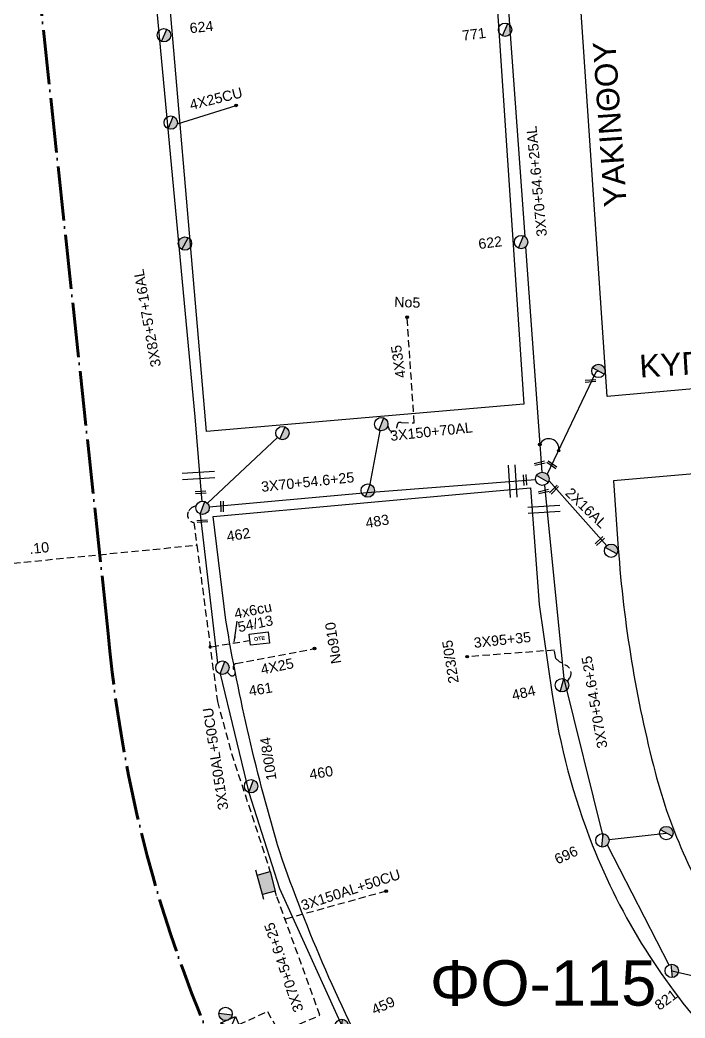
# Model space of a CAD drawing. Header units: millimetres. Extents: x 2999 to 5218, y 1863 to 2903.
# Drawn here: x 3210.6 to 3327.9, y 2039.3 to 2215.3 of the extents above; entities that cross this region are included whole.
import ezdxf

# ---------------------------------------------------------------- set-up
doc = ezdxf.new("R2010")
doc.units = ezdxf.units.MM
doc.header["$LTSCALE"] = 0.5
doc.linetypes.add('ACAD_ISO04W100', pattern=[30, 24, -3, 0, -3])
doc.linetypes.add('DASHED', pattern=[19.05, 12.7, -6.35])
for name, color, linetype in [('Link Box 4 Διευθύνσεων', 7, 'Continuous'), ('Pillar OTE', 7, 'Continuous'), ('Άγνωστα', 7, 'Continuous'), ('Γυμνά εναέρια ΧΤ (1Φ)   2x16AL', 7, 'Continuous'), ('Επιγραφές - Σχήματα', 7, 'Continuous'), ('Καλώδια ΧΤ   3x150+70AL', 7, 'DASHED'), ('Καλώδια ΧΤ   3x150AL+50CU', 7, 'DASHED'), ('Καλώδια ΧΤ   4x25CU', 7, 'DASHED'), ('Καλώδια ΧΤ   4x6CU', 7, 'DASHED'), ('Μηχανική τομή', 7, 'Continuous'), ('Στύλος Ξύλινος', 7, 'Continuous'), ('Στύλος Ξύλινος @ 1', 7, 'Continuous'), ('Στύλος ΦΜ', 7, 'Continuous'), ('Στύλος ΦΜ @ 1', 7, 'Continuous'), ('Συνδέσεις', 7, 'Continuous'), ('Συνεστραμμένα ΧΤ   3x70+54.6+25 AL', 7, 'SYN_LINE'), ('Τομή', 7, 'Continuous'), ('Υποσταθμός εναέριος 2 στύλων', 7, 'Continuous'), ('Υποσταθμός πόλεως', 7, 'Continuous'), ('Υπόβαθρο ΔΕΗ', 7, 'Continuous'), ('Υπόγεια Καλώδια Δικτύου ΧΤ   .10', 7, 'DASHED'), ('Υπόγεια καλώδια Παροχών ΧΤ   4x25', 7, 'DASHED')]:
    doc.layers.add(name, color=color, linetype=linetype)
doc.styles.add('arial', font='ARIAL.TTF')
doc.styles.get("Standard").update_dxf_attribs({"font": 'ARIAL.TTF'})
doc.linetypes.add('SYN_LINE', pattern='A,0.5,-0.0001,["/\\/\\/\\/",Standard,S=0.1,R=0,X=0,Y=-0.05],-0.25', length=0.7501)
doc.dimstyles.new('ISO-25', dxfattribs={"dimtxt": 2.5, "dimasz": 2.5, "dimexe": 1.25, "dimexo": 0.625, "dimtad": 1, "dimtxsty": 'Standard', "dimcen": 2.5, "dimadec": 0, "dimazin": 0, "dimtfac": 1, "dimtmove": 0, "dimatfit": 3, "dimfxl": 1, "dimarcsym": 0})

# ---------------------------------------------------------------- blocks, each defined once
blk = doc.blocks.new('ΜΗΧΑΝΙΚΗ ΤΟΜΗ')
at = {"layer": 'Μηχανική τομή', "ltscale": 40}
for p, q in [((-1.89, 0.78), (1.89, 0.78)), ((1.89, 0), (-1.89, 0))]:
    blk.add_line(p, q, dxfattribs=at)
blk = doc.blocks.new('ΤΟΜΗ')
at = {"layer": 'Τομή', "ltscale": 40}
for p, q in [((-5.68, 0), (5.68, 0)), ((5.68, -2.33), (-5.68, -2.33))]:
    blk.add_line(p, q, dxfattribs=at)
blk = doc.blocks.new('ΥΠΑΡΧΩΝ ΤΣΙΜΕΝΤΕΝΙΟΣ ΣΤΥΛΟΣ')
at = {"layer": 'Στύλος ΦΜ'}
blk.add_hatch(color=7, dxfattribs=at).paths.add_polyline_path([(-1.29, -2.28, 0.574793), (2.62, 0, 0.268822), (1.3, 2.27)])
at = {"layer": 'Στύλος ΦΜ', "color": 7}
blk.add_line((-1.29, -2.28), (1.3, 2.27), dxfattribs=at)
blk.add_circle((0, 0), 2.62, dxfattribs=at)
at = {"layer": 'Στύλος ΦΜ', "flags": 4}
for tag, p in [('ΑΡΙΘΜΟΣ', (-4.68, 8.05)), ('ΤΥΠΟΣ', (-4.91, 3.03))]:
    blk.add_attdef(tag, p, '', height=4, dxfattribs=at)
blk = doc.blocks.new('ΥΠΟΣΤΑΘΜΟΣ ΕΝΑΕΡΙΟΣ ΕΠΙ 2 ΣΤΥΛΩΝ')
at = {"layer": 'Υποσταθμός εναέριος 2 στύλων', "linetype": 'Continuous'}
for points in [[(-11.97, -2.11, 0.574793), (-8.45, -0.07, 0.268822), (-9.64, 1.98)], [(9.68, -2.15, 0.574793), (13.19, -0.1, 0.268822), (12.01, 1.95)]]:
    blk.add_hatch(color=256, dxfattribs=at).paths.add_polyline_path(points)
for p, q in [((-11.97, -2.11), (-9.64, 1.98)), ((9.68, -2.15), (12.01, 1.95))]:
    blk.add_line(p, q, dxfattribs=at)
for centre in [(-10.81, -0.07), (10.84, -0.1)]:
    blk.add_circle(centre, 2.36, dxfattribs=at)
at = {"layer": 'Υποσταθμός πόλεως', "linetype": 'Continuous', "ltscale": 40}
blk.add_lwpolyline([(-8.57, 2.82), (8.57, 2.82), (8.57, -2.82), (-8.57, -2.82)], close=True, dxfattribs=at)
for points in [[(-5.75, 0), (-8.57, 2.82)], [(-8.57, -2.82), (-5.75, 0)], [(-5.75, 0), (5.75, 0)], [(5.75, 0), (8.57, 2.82)], [(8.57, -2.82), (5.75, 0)]]:
    blk.add_lwpolyline(points, dxfattribs=at)
at = {"layer": 'Υποσταθμός εναέριος 2 στύλων', "ltscale": 40, "flags": 1}
for tag, p in [('ΜΕΤΑΣΧΗΜΑΤΙΣΜΟΣ', (14.09, 2.51)), ('ΙΣΧΥΣ', (14.07, -0.28)), ('ΑΡΙΘΜΟΣ', (14.19, -3))]:
    blk.add_attdef(tag, p, '', height=1.8, dxfattribs=at)
blk = doc.blocks.new('ΥΠΑΡΧΩΝ ΞΥΛΙΝΟΣ ΣΤΥΛΟΣ')
at = {"layer": 'Στύλος Ξύλινος'}
h = blk.add_hatch(color=7, dxfattribs=at)
h.paths.add_polyline_path([(-2.62, 0, 0.270008), (-1.29, -2.28), (1.3, 2.27, 0.576266)])
h.paths.add_polyline_path([(-1.29, -2.28, 0.574793), (2.62, 0, 0.268822), (1.3, 2.27)])
at = {"layer": 'Στύλος Ξύλινος', "color": 7}
blk.add_line((-1.29, -2.28), (1.3, 2.27), dxfattribs=at)
blk.add_circle((0, 0), 2.62, dxfattribs=at)
at = {"layer": 'Στύλος Ξύλινος', "flags": 4}
for tag, p in [('ΑΡΙΘΜΟΣ', (-4.91, 8.6)), ('ΤΥΠΟΣ', (-4.85, 3.39))]:
    blk.add_attdef(tag, p, '', height=4, dxfattribs=at)
blk = doc.blocks.new('LINK BOX 4 ΑΝΑΧΩΡΗΣΕΩΝ')
at = {"layer": 'Link Box 4 Διευθύνσεων', "ltscale": 40}
blk.add_hatch(color=256, dxfattribs=at).paths.add_polyline_path([(-3.54, 0), (-3.54, -4.67), (3.54, -4.67), (3.54, 0)])
for p, q in [((-3.54, 0), (-5.33, 0)), ((5.33, 0), (3.54, 0)), ((-3.54, -4.67), (-5.33, -4.67)), ((5.33, -4.67), (3.54, -4.67))]:
    blk.add_line(p, q, dxfattribs=at)
blk.add_lwpolyline([(-3.54, -4.67), (-3.54, 0), (3.54, 0), (3.54, -4.67)], close=True, dxfattribs=at)
blk = doc.blocks.new('TSONTA XT1')
at = {"ltscale": 40}
h = blk.add_hatch(color=256, dxfattribs=at)
h.dxf.hatch_style = 1
h.paths.add_polyline_path([(595.96, 2487.66), (597.07, 2488.77), (595.96, 2489.87), (594.85, 2488.77)])
blk.add_lwpolyline([(594.85, 2488.77), (595.96, 2489.87), (597.07, 2488.77), (595.96, 2487.66)], close=True, dxfattribs=at)
blk = doc.blocks.new('PILLAR ΟΤΕ')
at = {"layer": 'Pillar OTE', "ltscale": 40}
blk.add_lwpolyline([(-3.31, 2.02), (3.39, 2.02), (3.39, -1.99), (-3.31, -1.99)], close=True, dxfattribs=at)
at = {"layer": 'Pillar OTE', "insert": (-1.81, 0.71), "char_height": 1.3575, "width": 109.961, "attachment_point": 1}
blk.add_mtext('{\\fArial|b1|i0|c161|p34;OTE}', dxfattribs=at)
blk = doc.blocks.new('_ΣΥΝΔΕΣΗ')
at = {"layer": 'Συνδέσεις', "linetype": 'SYN_LINE', "ltscale": 40}
blk.add_hatch(color=256, dxfattribs=at).paths.add_polyline_path([(0.5, -0.01, 1), (-0.5, -0.01, 1)])
at = {"layer": 'Συνδέσεις'}
blk.add_circle((0, -0.01), 0.5, dxfattribs=at)

msp = doc.modelspace()

# ---------------------------------------------------------------- linework, layer by layer
at = {"layer": 'Άγνωστα', "color": 5, "ltscale": 40}
msp.add_lwpolyline([(3230.94, 2258.48), (3235.21, 2211.77), (3241.48, 2145.37), (3242.64, 2130.98), (3242.7, 2130.48)], dxfattribs=at)
at = {"layer": 'Άγνωστα', "color": 173, "linetype": 'DASHED', "ltscale": 0.2}
msp.add_lwpolyline([(3275.51, 2143.76), (3275.66, 2143.29, 0.779543), (3277.03, 2143.37, -0.020882), (3277.17, 2143.99, -0.457761), (3277.88, 2144.32), (3280.17, 2144.3), (3278.91, 2162.92)], format="xyb", dxfattribs=at)
at = {"layer": 'Άγνωστα', "color": 62, "linetype": 'DASHED', "ltscale": 0.2}
msp.add_lwpolyline([(3307.2, 2098.69), (3307.57, 2099.24, 0.459381), (3306.91, 2101.55, -0.079898), (3305.12, 2102.75), (3304.88, 2104.2), (3289.5, 2103.05)], format="xyb", dxfattribs=at)
at = {"layer": 'Άγνωστα', "color": 173, "linetype": 'DASHED', "ltscale": 0.2}
msp.add_lwpolyline([(3249.24, 2038.18), (3254.28, 2040.52), (3256.36, 2036.81), (3263.53, 2039.84), (3255.89, 2060.88)], dxfattribs=at)
at = {"layer": 'Γυμνά εναέρια ΧΤ (1Φ)   2x16AL', "color": 62, "ltscale": 40}
msp.add_lwpolyline([(3303.9, 2134.14), (3314.11, 2122.62)], dxfattribs=at)
at = {"layer": 'Επιγραφές - Σχήματα', "color": 1, "linetype": 'ACAD_ISO04W100', "lineweight": 60, "ltscale": 0.8}
msp.add_lwpolyline([(3142.31, 2887.25), (3226.13, 2107.7)], dxfattribs=at)
at = {"layer": 'Επιγραφές - Σχήματα', "color": 7, "linetype": 'Continuous', "ltscale": 0.2}
msp.add_arc((3303.92, 2139.74), 1.75, 348.3534, 156.1065, dxfattribs=at)
at = {"layer": 'Επιγραφές - Σχήματα', "color": 1, "linetype": 'ACAD_ISO04W100', "lineweight": 60, "ltscale": 0.8}
msp.add_arc((3459.31, 2127.93), 234.05, 184.9566, 241.8922, dxfattribs=at)
at = {"layer": 'Καλώδια ΧΤ   3x150+70AL', "color": 173, "linetype": 'Continuous', "ltscale": 0.2}
msp.add_lwpolyline([(3272.38, 2133.45), (3274.15, 2142.9)], dxfattribs=at)
at = {"layer": 'Καλώδια ΧΤ   3x150AL+50CU', "color": 173, "linetype": 'DASHED', "ltscale": 0.2}
msp.add_line((3275.23, 2061.72), (3257.38, 2056.77), dxfattribs=at)
at = {"layer": 'Καλώδια ΧΤ   3x150AL+50CU', "color": 173, "ltscale": 0.2}
msp.add_lwpolyline([(3241.71, 2129.65), (3241.35, 2129.53, 0.200311), (3240.32, 2128.62, 0.499354), (3241.29, 2126.71), (3241.81, 2122.73), (3245.45, 2095.18), (3247.95, 2085.97), (3254.51, 2066.03)], format="xyb", dxfattribs=at)
at = {"layer": 'Καλώδια ΧΤ   4x25CU', "color": 5, "linetype": 'SYN_LINE', "ltscale": 10}
msp.add_lwpolyline([(3238.39, 2197.02), (3248.76, 2200.25)], dxfattribs=at)
at = {"layer": 'Καλώδια ΧΤ   4x6CU', "color": 173, "linetype": 'DASHED', "ltscale": 0.2}
msp.add_lwpolyline([(3244.42, 2104.81), (3251.04, 2105.89)], dxfattribs=at)
at = {"layer": 'Συνεστραμμένα ΧΤ   3x70+54.6+25 AL', "color": 62, "ltscale": 10}
msp.add_line((3314.53, 2070.82), (3324.63, 2071.96), dxfattribs=at)
at = {"layer": 'Συνεστραμμένα ΧΤ   3x70+54.6+25 AL', "color": 27, "ltscale": 20}
for points in [[(3294.77, 2245.82), (3297.1, 2212.83), (3299.67, 2177.14)], [(3299.81, 2175.29), (3302.67, 2135.58)], [(3303.64, 2135.19), (3312.25, 2153.26), (3312.66, 2153.43)]]:
    msp.add_lwpolyline(points, dxfattribs=at)
at = {"layer": 'Συνεστραμμένα ΧΤ   3x70+54.6+25 AL', "color": 173, "ltscale": 20}
for points in [[(3256.07, 2141.68), (3243.7, 2130.11)], [(3244, 2129.5), (3271.85, 2132.02), (3301.58, 2134.32)]]:
    msp.add_lwpolyline(points, dxfattribs=at)
at = {"layer": 'Συνεστραμμένα ΧΤ   3x70+54.6+25 AL', "color": 62, "ltscale": 20}
for points in [[(3303.16, 2133.3), (3306.56, 2099.15), (3313.43, 2071.43)], [(3314.22, 2069.88), (3325.07, 2048.7)], [(3325.6, 2047.66), (3341.65, 2043.98)]]:
    msp.add_lwpolyline(points, dxfattribs=at)
at = {"layer": 'Συνεστραμμένα ΧΤ   3x70+54.6+25 AL', "color": 6, "ltscale": 20}
for points in [[(3242.43, 2128.2), (3245.48, 2101.92)], [(3245.93, 2100.01), (3250.97, 2079.11), (3256.41, 2062.21), (3267.39, 2037.95), (3284.99, 2006.68)]]:
    msp.add_lwpolyline(points, dxfattribs=at)
at = {"layer": 'Υπόβαθρο ΔΕΗ'}
for points in [[(3307.53, 2247.04), (3364.11, 2251.95), (3371.13, 2153.99), (3314.19, 2148.95), (3307.53, 2247.04)], [(3235.12, 2240.82), (3292.9, 2245.91), (3299.47, 2147.58), (3243.53, 2142.78), (3235.12, 2240.82)]]:
    msp.add_lwpolyline(points, dxfattribs=at)
for points in [[(3375.59, 2084.6), (3371.98, 2138.98), (3315.29, 2134.07), (3316.15, 2122.15, 0.045879), (3322.66, 2082.67, 0.085761), (3335.85, 2053.62, 0.065278), (3342.48, 2046.18), (3375.59, 2084.6)], [(3244.68, 2127.77), (3293.95, 2132.24), (3300.69, 2132.81), (3302.19, 2112.27), (3304.51, 2096.39, 0.057755), (3311.57, 2069.88, 0.092972), (3333.43, 2035.11), (3324.49, 2024.35), (3324.72, 2023.71), (3335.79, 2013.72), (3310.42, 1981.82), (3298.33, 1993.63, -0.056985), (3274.31, 2027.66, -0.040172), (3256.44, 2068.65, -0.031597), (3246.94, 2109.47), (3244.68, 2127.77)]]:
    msp.add_lwpolyline(points, format="xyb", dxfattribs=at)
at = {"layer": 'Υπόγεια Καλώδια Δικτύου ΧΤ   .10', "color": 173, "ltscale": 0.2}
msp.add_lwpolyline([(3205.68, 2118.95), (3205.86, 2119.35, -0.641586), (3207.54, 2119.35), (3241.81, 2122.73)], format="xyb", dxfattribs=at)
at = {"layer": 'Υπόγεια καλώδια Παροχών ΧΤ   4x25', "color": 6, "ltscale": 0.2}
msp.add_lwpolyline([(3247.19, 2100.3), (3247.69, 2099.82, 0.993772), (3248.44, 2100.59, -0.560395), (3248.73, 2101.84), (3262.57, 2104.49)], format="xyb", dxfattribs=at)
msp.add_lwpolyline([(3246.34, 2101.12), (3246.34, 2101.12)], dxfattribs=at)

# ---------------------------------------------------------------- block references
at = {"layer": 'Link Box 4 Διευθύνσεων', "xscale": 0.5, "yscale": 0.5, "zscale": 0.5, "rotation": 284.931037715062}
msp.add_blockref('LINK BOX 4 ΑΝΑΧΩΡΗΣΕΩΝ', (3255.2, 2063.45), dxfattribs=at)
at = {"layer": 'Pillar OTE', "xscale": 0.5, "yscale": 0.5, "zscale": 0.5, "rotation": 6.706085331052135}
msp.add_blockref('PILLAR ΟΤΕ', (3252.81, 2106.24), dxfattribs=at)
at = {"layer": 'Μηχανική τομή'}
for p, xscale, yscale, zscale, rotation in [((3311.25, 2151.87), 0.4999999999999992, 0.4999999999999992, 0.4999999999999992, 184.1092809294413), ((3302.25, 2137.35), 0.4999999999999994, 0.4999999999999994, 0.4999999999999994, 193.7099922472569), ((3304.56, 2137.05), 0.4999999999999994, 0.4999999999999994, 0.4999999999999994, 145.4726690406983), ((3299.9, 2134.22), 0.4999999999999994, 0.4999999999999994, 0.4999999999999994, 92.77403577918446), ((3304.69, 2132.64), 0.4999999999999994, 0.4999999999999994, 0.4999999999999994, 225.7427953513206), ((3242.49, 2132.22), 0.4999999999999992, 0.4999999999999992, 0.4999999999999992, 184.1092809294413), ((3302.94, 2132.36), 0.4999999999999994, 0.4999999999999994, 0.4999999999999994, 193.7099922472569), ((3246.09, 2129.53), 0.4999999999999997, 0.4999999999999997, 0.4999999999999997, 270.577947933592), ((3242.77, 2127.14), 0.4999999999999992, 0.4999999999999992, 0.4999999999999992, 184.1092809294413), ((3312.75, 2123.59), 0.4999999999999994, 0.4999999999999994, 0.4999999999999994, 222.5137609717473)]:
    msp.add_blockref('ΜΗΧΑΝΙΚΗ ΤΟΜΗ', p, dxfattribs=dict(at, xscale=xscale, yscale=yscale, zscale=zscale, rotation=rotation))
at = {"layer": 'Στύλος Ξύλινος @ 1', "ltscale": 40, "xscale": 0.4499999999998181, "yscale": 0.4499999999998181, "zscale": 0.4499999999998181}
msp.add_blockref('ΥΠΑΡΧΩΝ ΞΥΛΙΝΟΣ ΣΤΥΛΟΣ', (3239.73, 2175.89), dxfattribs=at)
at = {"layer": 'Στύλος ΦΜ @ 1', "ltscale": 40}
ref = msp.add_blockref('ΥΠΑΡΧΩΝ ΤΣΙΜΕΝΤΕΝΙΟΣ ΣΤΥΛΟΣ', (3236.03, 2212.62), dxfattribs=dict(at, xscale=0.449999999999818, yscale=0.449999999999818, zscale=0.449999999999818, rotation=6.048112043606745))
ref.add_attrib('ΤΥΠΟΣ', '624', (3240.65, 2212.96), dxfattribs={"layer": 'Στύλος ΦΜ', "height": 1.8, "rotation": 6.0481, "flags": 4})
ref = msp.add_blockref('ΥΠΑΡΧΩΝ ΤΣΙΜΕΝΤΕΝΙΟΣ ΣΤΥΛΟΣ', (3296.2, 2213.59), dxfattribs=dict(at, xscale=0.449999999999818, yscale=0.449999999999818, zscale=0.449999999999818, rotation=7.333960495375943))
ref.add_attrib('ΤΥΠΟΣ', '771', (3288.73, 2211.64), dxfattribs={"layer": 'Στύλος ΦΜ', "height": 1.8, "rotation": 7.334, "flags": 4})
at = {"layer": 'Στύλος ΦΜ @ 1', "ltscale": 40, "xscale": 0.449999999999818, "yscale": 0.449999999999818, "zscale": 0.449999999999818}
for p, rotation in [((3237.22, 2197.21), 7.333960495375943), ((3312.65, 2153.43), 90.57296713480032), ((3274.36, 2144.05), 7.333960495375943), ((3256.93, 2142.48), 7.333960495375943), ((3302.76, 2134.41), 90.57296713480032), ((3314.89, 2121.74), 90.57296713480032), ((3324.63, 2071.96), 90.57296713480032)]:
    msp.add_blockref('ΥΠΑΡΧΩΝ ΤΣΙΜΕΝΤΕΝΙΟΣ ΣΤΥΛΟΣ', p, dxfattribs=dict(at, rotation=rotation))
at = {"layer": 'Στύλος ΦΜ @ 1', "ltscale": 40}
ref = msp.add_blockref('ΥΠΑΡΧΩΝ ΤΣΙΜΕΝΤΕΝΙΟΣ ΣΤΥΛΟΣ', (3299.01, 2176.16), dxfattribs=dict(at, xscale=0.449999999999818, yscale=0.449999999999818, zscale=0.449999999999818, rotation=7.333960495375943))
ref.add_attrib('ΤΥΠΟΣ', '622', (3291.6, 2174.9), dxfattribs={"layer": 'Στύλος ΦΜ', "height": 1.8, "rotation": 7.334, "flags": 4})
ref = msp.add_blockref('ΥΠΑΡΧΩΝ ΤΣΙΜΕΝΤΕΝΙΟΣ ΣΤΥΛΟΣ', (3271.97, 2132.35), dxfattribs=dict(at, xscale=0.449999999999818, yscale=0.449999999999818, zscale=0.449999999999818, rotation=9.308020021251778))
ref.add_attrib('ΤΥΠΟΣ', '483', (3271.72, 2125.72), dxfattribs={"layer": 'Στύλος ΦΜ', "height": 1.8, "rotation": 9.308, "flags": 4})
ref = msp.add_blockref('ΥΠΑΡΧΩΝ ΤΣΙΜΕΝΤΕΝΙΟΣ ΣΤΥΛΟΣ', (3242.84, 2129.31), dxfattribs=dict(at, xscale=0.449999999999818, yscale=0.449999999999818, zscale=0.449999999999818, rotation=9.308020021251778))
ref.add_attrib('ΤΥΠΟΣ', '462', (3247.24, 2123.35), dxfattribs={"layer": 'Στύλος ΦΜ', "height": 1.8, "rotation": 9.308, "flags": 4})
ref = msp.add_blockref('ΥΠΑΡΧΩΝ ΤΣΙΜΕΝΤΕΝΙΟΣ ΣΤΥΛΟΣ', (3246.34, 2101.12), dxfattribs=dict(at, xscale=0.449999999999818, yscale=0.449999999999818, zscale=0.449999999999818, rotation=9.308020021251778))
ref.add_attrib('ΤΥΠΟΣ', '461', (3251.14, 2096.1), dxfattribs={"layer": 'Στύλος ΦΜ', "height": 1.8, "rotation": 9.308, "flags": 4})
ref = msp.add_blockref('ΥΠΑΡΧΩΝ ΤΣΙΜΕΝΤΕΝΙΟΣ ΣΤΥΛΟΣ', (3306.23, 2098.02), dxfattribs=dict(at, xscale=0.449999999999818, yscale=0.449999999999818, zscale=0.449999999999818, rotation=13.48592795335201))
ref.add_attrib('ΤΥΠΟΣ', '484', (3297.62, 2095.33), dxfattribs={"layer": 'Στύλος ΦΜ', "height": 1.8, "rotation": 13.4859, "flags": 4})
ref = msp.add_blockref('ΥΠΑΡΧΩΝ ΤΣΙΜΕΝΤΕΝΙΟΣ ΣΤΥΛΟΣ', (3251.38, 2080.22), dxfattribs=dict(at, xscale=0.449999999999818, yscale=0.449999999999818, zscale=0.449999999999818, rotation=9.308020021251778))
ref.add_attrib('ΤΥΠΟΣ', '460', (3261.83, 2081.39), dxfattribs={"layer": 'Στύλος ΦΜ', "height": 1.8, "rotation": 9.308, "flags": 4})
ref = msp.add_blockref('ΥΠΑΡΧΩΝ ΤΣΙΜΕΝΤΕΝΙΟΣ ΣΤΥΛΟΣ', (3313.36, 2070.68), dxfattribs=dict(at, xscale=0.449999999999818, yscale=0.449999999999818, zscale=0.449999999999818, rotation=24.38262209959417))
ref.add_attrib('ΤΥΠΟΣ', '696', (3305.41, 2066.41), dxfattribs={"layer": 'Στύλος ΦΜ', "height": 1.8, "rotation": 24.3826, "flags": 4})
ref = msp.add_blockref('ΥΠΑΡΧΩΝ ΤΣΙΜΕΝΤΕΝΙΟΣ ΣΤΥΛΟΣ', (3325.6, 2047.66), dxfattribs=dict(at, xscale=0.449999999999818, yscale=0.449999999999818, zscale=0.449999999999818, rotation=36.4569091924272))
ref.add_attrib('ΤΥΠΟΣ', '821', (3323.42, 2040.61), dxfattribs={"layer": 'Στύλος ΦΜ', "height": 1.8, "rotation": 36.4569, "flags": 4})
ref = msp.add_blockref('ΥΠΑΡΧΩΝ ΤΣΙΜΕΝΤΕΝΙΟΣ ΣΤΥΛΟΣ', (3267.38, 2037.95), dxfattribs=dict(at, xscale=0.449999999999818, yscale=0.449999999999818, zscale=0.449999999999818, rotation=24.38262209959417))
ref.add_attrib('ΤΥΠΟΣ', '459', (3273.15, 2039.87), dxfattribs={"layer": 'Στύλος ΦΜ', "height": 1.8, "rotation": 24.3826, "flags": 4})
at = {"layer": 'Συνδέσεις'}
for name, p, xscale, yscale, zscale in [('_ΣΥΝΔΕΣΗ', (3248.76, 2200.25), 0.4500000000000455, 0.4500000000000455, 0.4500000000000455), ('_ΣΥΝΔΕΣΗ', (3278.92, 2162.92), 0.4500000000000455, 0.4500000000000455, 0.4500000000000455), ('_ΣΥΝΔΕΣΗ', (3302.32, 2140.46), 0.4500000000000455, 0.4500000000000455, 0.4500000000000455), ('_ΣΥΝΔΕΣΗ', (3305.64, 2139.39), 0.4500000000000455, 0.4500000000000455, 0.4500000000000455), ('TSONTA XT1', (3125.01, 1607.05), 0.2, 0.2, 0.2), ('_ΣΥΝΔΕΣΗ', (3262.57, 2104.5), 0.4500000000000455, 0.4500000000000455, 0.4500000000000455), ('_ΣΥΝΔΕΣΗ', (3289.5, 2103.06), 0.4500000000000455, 0.4500000000000455, 0.4500000000000455), ('_ΣΥΝΔΕΣΗ', (3275.23, 2061.73), 0.4500000000000455, 0.4500000000000455, 0.4500000000000455)]:
    msp.add_blockref(name, p, dxfattribs=dict(at, xscale=xscale, yscale=yscale, zscale=zscale))
at = {"layer": 'Τομή'}
for p, xscale, yscale, zscale, rotation in [((3296.95, 2133.96), 0.4999999999999997, 0.4999999999999997, 0.4999999999999997, 93.54597590883589), ((3242.08, 2135.59), 0.4999999999999998, 0.4999999999999998, 0.4999999999999998, 3.545975908835903), ((3303.01, 2129.61), 0.4999999999999998, 0.4999999999999998, 0.4999999999999998, 3.545975908835903)]:
    msp.add_blockref('ΤΟΜΗ', p, dxfattribs=dict(at, xscale=xscale, yscale=yscale, zscale=zscale, rotation=rotation))
at = {"layer": 'Υποσταθμός εναέριος 2 στύλων', "xscale": 0.4999999999999999, "yscale": 0.4999999999999999, "zscale": 0.4999999999999999, "rotation": 292.5148682410736}
msp.add_blockref('ΥΠΟΣΤΑΘΜΟΣ ΕΝΑΕΡΙΟΣ ΕΠΙ 2 ΣΤΥΛΩΝ', (3248.99, 2035.1), dxfattribs=at)

# ---------------------------------------------------------------- texts
at = {"ltscale": 40, "char_height": 4, "width": 17.8089, "attachment_point": 1, "style": 'arial'}
for s, insert, rotation in [('ΥΑΚΙΝΘΟΥ', (3313.67, 2182.25), 93.9805), ('ΚΥΠΡΟΥ', (3319.75, 2156.24), 3.5291)]:
    msp.add_mtext(s, dxfattribs=dict(at, insert=insert, rotation=rotation))
at = {"ltscale": 40, "insert": (3282.91, 2049.53), "char_height": 4, "width": 17.8089, "attachment_point": 1, "style": 'arial'}
msp.add_mtext('{\\H2x;ΦO-115}', dxfattribs=at)
at = {"layer": 'Άγνωστα', "ltscale": 40, "char_height": 1.8, "width": 17.1868, "attachment_point": 1, "style": 'arial'}
for s, insert, rotation in [('3X82+57+16AL', (3233.74, 2153.97), 100.2661), ('Νο5', (3276.67, 2166.51), 358.1465), ('4X35', (3276.93, 2152.03), 98.8428), ('Νο910', (3265.54, 2101.66), 98.8226), ('3X95+35', (3290.57, 2106.39), 5.9994), ('223/05', (3286.25, 2098.22), 98.8658), ('100/84', (3254.12, 2081.11), 98.8226)]:
    msp.add_mtext(s, dxfattribs=dict(at, insert=insert, rotation=rotation))
at = {"layer": 'Γυμνά εναέρια ΧΤ (1Φ)   2x16AL', "ltscale": 40, "insert": (3307.92, 2133.03), "char_height": 1.8, "width": 17.1868, "attachment_point": 1, "rotation": 316.1671, "style": 'arial'}
msp.add_mtext('2X16AL', dxfattribs=at)
at = {"layer": 'Καλώδια ΧΤ   3x150+70AL', "ltscale": 0.2, "insert": (3275.83, 2142.88), "char_height": 1.8, "width": 17.1868, "attachment_point": 1, "rotation": 5.9994, "style": 'arial'}
msp.add_mtext('3X150+70AL', dxfattribs=at)
at = {"layer": 'Καλώδια ΧΤ   3x150AL+50CU', "ltscale": 0.2, "char_height": 1.8, "width": 17.1868, "attachment_point": 1, "style": 'arial'}
for insert, rotation in [((3245.63, 2075.88), 98.8226), ((3260, 2060), 17.9885)]:
    msp.add_mtext('3X150AL+50CU', dxfattribs=dict(at, insert=insert, rotation=rotation))
at = {"layer": 'Καλώδια ΧΤ   4x25CU', "ltscale": 0.2, "insert": (3240.38, 2201.18), "char_height": 1.8, "width": 17.1868, "attachment_point": 1, "rotation": 13.8779, "style": 'arial'}
msp.add_mtext('4X25CU', dxfattribs=at)
at = {"layer": 'Συνεστραμμένα ΧΤ   3x70+54.6+25 AL', "ltscale": 20, "insert": (3301.79, 2177.04), "char_height": 1.8, "width": 17.1868, "attachment_point": 1, "rotation": 95.4676, "style": 'arial'}
msp.add_mtext('3X70+54.6+25AL', dxfattribs=at)
at = {"layer": 'Συνεστραμμένα ΧΤ   3x70+54.6+25 AL', "ltscale": 40, "char_height": 1.8, "width": 17.1868, "attachment_point": 1, "style": 'arial'}
for insert, rotation in [((3253.07, 2133.9), 5.9994), ((3312.5, 2086.74), 99.9686), ((3258.97, 2040.17), 108.8022)]:
    msp.add_mtext('3X70+54.6+25', dxfattribs=dict(at, insert=insert, rotation=rotation))
at = {"layer": 'Υπόγεια Καλώδια Δικτύου ΧΤ   .10', "ltscale": 40, "insert": (3212.19, 2122.94), "char_height": 1.8, "width": 17.1868, "attachment_point": 1, "rotation": 5.9994, "style": 'arial'}
msp.add_mtext('.10', dxfattribs=at)
at = {"layer": 'Υπόγεια καλώδια Παροχών ΧΤ   4x25', "ltscale": 0.2, "char_height": 1.8, "width": 17.1868, "attachment_point": 1, "rotation": 11.6518, "style": 'arial'}
for s, insert in [('4x6cu', (3248.26, 2111.46)), ('54/13', (3248.88, 2109.13)), ('4X25', (3252.93, 2101.65))]:
    msp.add_mtext(s, dxfattribs=dict(at, insert=insert))

# ---------------------------------------------------------------- leaders
at = {"layer": 'Επιγραφές - Σχήματα', "ltscale": 40}
msp.add_leader([(3248.42, 2105.61), (3248.92, 2109.29)], dimstyle='ISO-25', override={"dimasz": 1, "dimtad": 0}, dxfattribs=at)

doc.saveas('drawing.dxf')
